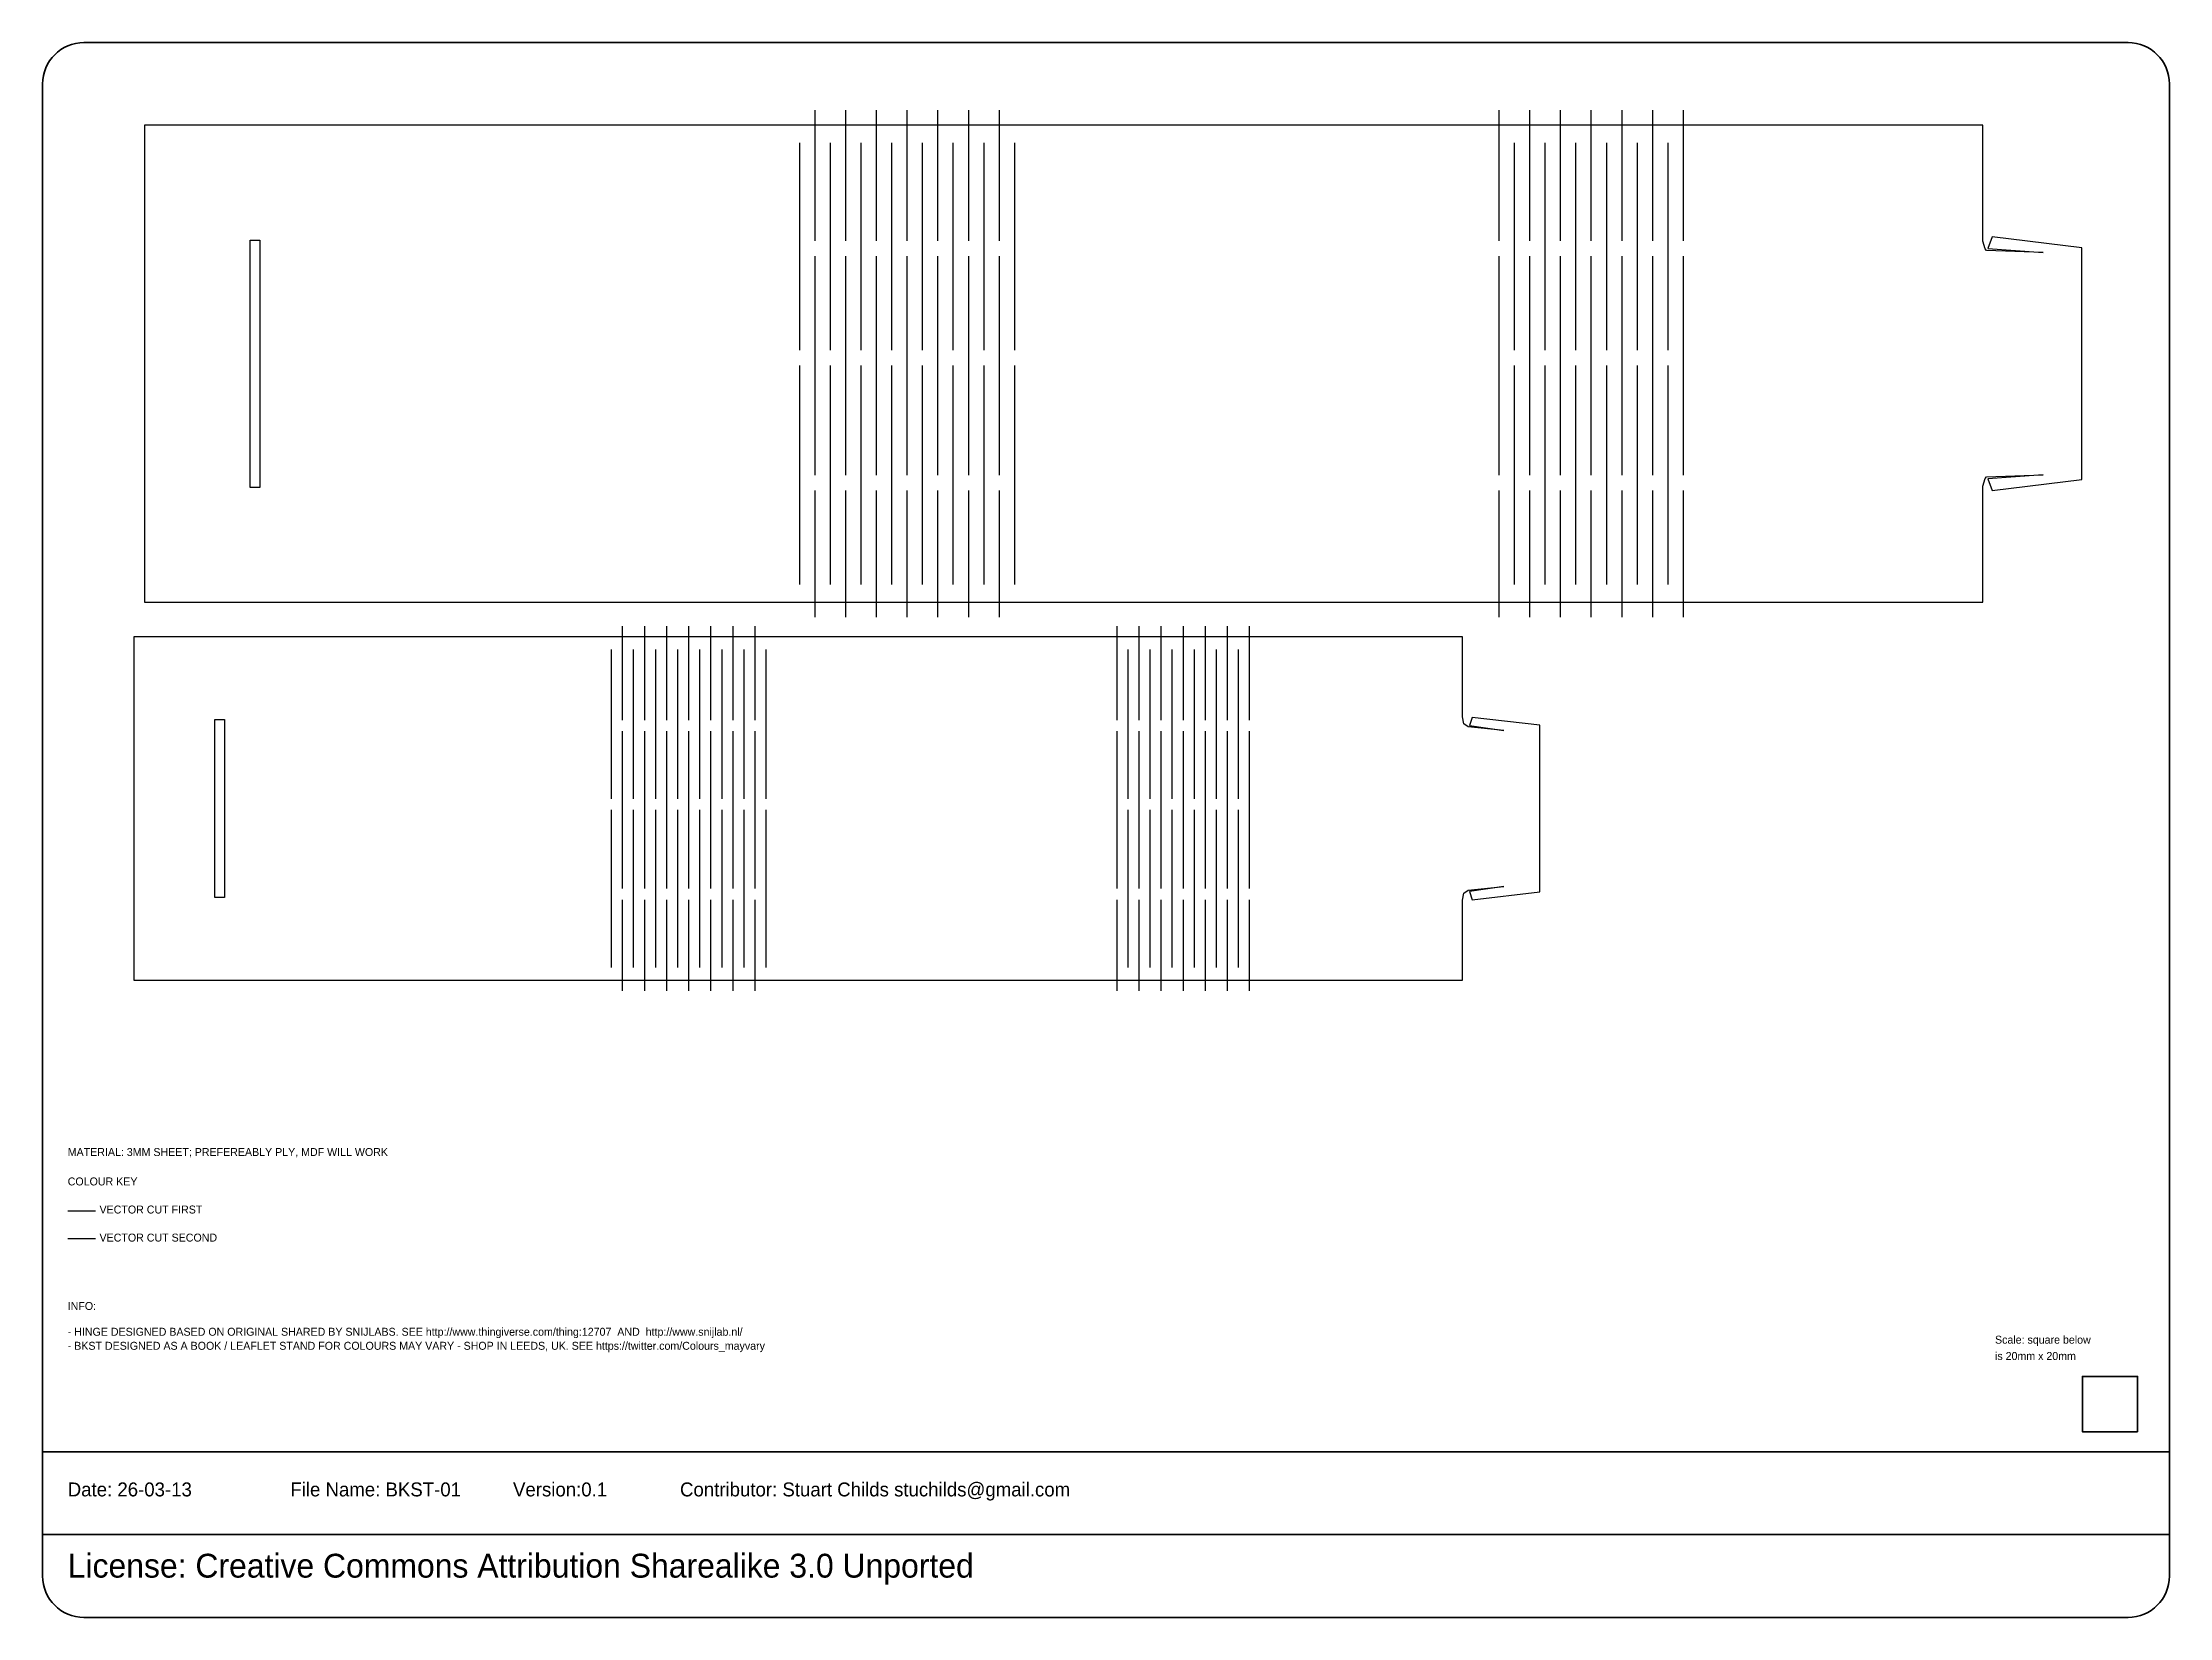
# Model space of a CAD drawing. Header units: inches. Extents: x 15 to 785, y -585 to -15.
import ezdxf

# ---------------------------------------------------------------- set-up
doc = ezdxf.new("R2010")
doc.units = ezdxf.units.IN
doc.header["$MEASUREMENT"] = 0
doc.layers.add('Layer 1', color=7, linetype='Continuous')

# ---------------------------------------------------------------- blocks, each defined once
blk = doc.blocks.new('block 2')
at = {"layer": 'Layer 1', "color": 179, "lineweight": 35, "true_color": 0x231f20}
blk.add_lwpolyline([(785, -555), (15, -555), (15, -525), (785, -525), (785, -555)], dxfattribs=at)
blk.add_open_spline([(785, -570), (785, -578.28), (778.28, -585), (770, -585), (770, -585), (30, -585), (30, -585), (21.72, -585), (15, -578.28), (15, -570), (15, -570), (15, -30), (15, -30), (15, -21.72), (21.72, -15), (30, -15), (30, -15), (770, -15), (770, -15), (778.28, -15), (785, -21.72), (785, -30), (785, -30), (785, -570), (785, -570)], degree=3, knots=[0, 0, 0, 0, 1, 1, 1, 2, 2, 2, 3, 3, 3, 4, 4, 4, 5, 5, 5, 6, 6, 6, 7, 7, 7, 8, 8, 8, 8], dxfattribs=at)

msp = doc.modelspace()

# ---------------------------------------------------------------- linework, layer by layer
at = {"layer": 'Layer 1', "color": 7, "lineweight": 25, "true_color": 0xffffff}
for points in [[(720.79, -85.35), (719.29, -89.52), (739.27, -91.03), (718.81, -90.27), (718.31, -89.64), (717.42, -86.86), (717.42, -85.68), (717.42, -85.47), (717.42, -80.91), (717.42, -72.78), (717.42, -44.89), (561.74, -44.89), (319.87, -44.89), (51.87, -44.89), (51.87, -217.56), (319.87, -217.56), (561.74, -217.56), (717.42, -217.56), (717.42, -189.54), (717.42, -181.54), (717.42, -181.48), (717.42, -176.97), (717.42, -176.64), (717.42, -175.58), (718.31, -172.8), (718.81, -172.16), (739.27, -171.41), (719.29, -172.91), (720.79, -177.08), (753.29, -173.19), (753.29, -89.25), (720.79, -85.35)], [(93.66, -175.98), (90.16, -175.98), (90.16, -86.47), (93.66, -86.47), (93.66, -175.98)], [(532.58, -259.23), (531.58, -262.23), (544.08, -264.03), (531.08, -262.63), (529.58, -261.53), (529.08, -259.03), (529.08, -258.18), (529.08, -258.03), (529.08, -256.03), (529.08, -250.18), (529.08, -230.12), (417.08, -230.12), (243.08, -230.12), (48.08, -230.12), (48.08, -354.34), (243.08, -354.34), (417.08, -354.34), (529.08, -354.34), (529.08, -334.18), (529.08, -328.43), (529.08, -328.38), (529.08, -326.42), (529.08, -326.18), (529.08, -325.42), (529.58, -322.92), (531.08, -321.82), (544.08, -320.42), (531.58, -322.22), (532.58, -325.22), (557.08, -322.42), (557.08, -262.03), (532.58, -259.23)], [(80.83, -324.43), (77.33, -324.43), (77.33, -260.03), (80.83, -260.03), (80.83, -324.43)], [(34.12, -447.99), (24.12, -447.99)]]:
    msp.add_lwpolyline(points, dxfattribs=at)
at = {"layer": 'Layer 1', "color": 22, "lineweight": 25, "true_color": 0xdd2026}
for points in [[(294.57, -39.49), (294.57, -86.75)], [(305.69, -39.49), (305.69, -86.75)], [(316.81, -39.49), (316.81, -86.75)], [(327.93, -39.49), (327.93, -86.75)], [(339.05, -39.49), (339.05, -86.75)], [(350.17, -39.49), (350.17, -86.75)], [(361.29, -39.49), (361.29, -86.75)], [(542.22, -39.49), (542.22, -86.75)], [(553.34, -39.49), (553.34, -86.75)], [(564.46, -39.49), (564.46, -86.75)], [(575.58, -39.49), (575.58, -86.75)], [(586.7, -39.49), (586.7, -86.75)], [(597.82, -39.49), (597.82, -86.75)], [(608.94, -39.49), (608.94, -86.75)], [(289.01, -51.3), (289.01, -126.36)], [(300.13, -51.3), (300.13, -126.36)], [(311.25, -51.3), (311.25, -126.36)], [(322.37, -51.3), (322.37, -126.36)], [(333.49, -51.3), (333.49, -126.36)], [(344.61, -51.3), (344.61, -126.36)], [(355.73, -51.3), (355.73, -126.36)], [(366.85, -51.3), (366.85, -126.36)], [(547.78, -51.3), (547.78, -126.36)], [(558.9, -51.3), (558.9, -126.36)], [(570.02, -51.3), (570.02, -126.36)], [(581.14, -51.3), (581.14, -126.36)], [(592.26, -51.3), (592.26, -126.36)], [(603.38, -51.3), (603.38, -126.36)], [(294.57, -92.31), (294.57, -171.54)], [(305.69, -92.31), (305.69, -171.54)], [(316.81, -92.31), (316.81, -171.54)], [(327.93, -92.31), (327.93, -171.54)], [(339.05, -92.31), (339.05, -171.54)], [(350.17, -92.31), (350.17, -171.54)], [(361.29, -92.31), (361.29, -171.54)], [(542.22, -92.31), (542.22, -171.54)], [(553.34, -92.31), (553.34, -171.54)], [(564.46, -92.31), (564.46, -171.54)], [(575.58, -92.31), (575.58, -171.54)], [(586.7, -92.31), (586.7, -171.54)], [(597.82, -92.31), (597.82, -171.54)], [(608.94, -92.31), (608.94, -171.54)], [(289.01, -131.93), (289.01, -211.16)], [(300.13, -131.93), (300.13, -211.16)], [(311.25, -131.93), (311.25, -211.16)], [(322.37, -131.93), (322.37, -211.16)], [(333.49, -131.93), (333.49, -211.16)], [(344.61, -131.93), (344.61, -211.16)], [(355.73, -131.93), (355.73, -211.16)], [(366.85, -131.93), (366.85, -211.16)], [(547.78, -131.93), (547.78, -211.16)], [(558.9, -131.93), (558.9, -211.16)], [(570.02, -131.93), (570.02, -211.16)], [(581.14, -131.93), (581.14, -211.16)], [(592.26, -131.93), (592.26, -211.16)], [(603.38, -131.93), (603.38, -211.16)], [(294.57, -177.1), (294.57, -222.97)], [(305.69, -177.1), (305.69, -222.97)], [(316.81, -177.1), (316.81, -222.97)], [(327.93, -177.1), (327.93, -222.97)], [(339.05, -177.1), (339.05, -222.97)], [(350.17, -177.1), (350.17, -222.97)], [(361.29, -177.1), (361.29, -222.97)], [(542.22, -177.1), (542.22, -222.97)], [(553.34, -177.1), (553.34, -222.97)], [(564.46, -177.1), (564.46, -222.97)], [(575.58, -177.1), (575.58, -222.97)], [(586.7, -177.1), (586.7, -222.97)], [(597.82, -177.1), (597.82, -222.97)], [(608.94, -177.1), (608.94, -222.97)], [(224.88, -226.23), (224.88, -260.23)], [(232.88, -226.23), (232.88, -260.23)], [(240.88, -226.23), (240.88, -260.23)], [(248.87, -226.23), (248.87, -260.23)], [(256.87, -226.23), (256.87, -260.23)], [(264.87, -226.23), (264.87, -260.23)], [(272.87, -226.23), (272.87, -260.23)], [(403.88, -226.23), (403.88, -260.23)], [(411.88, -226.23), (411.88, -260.23)], [(419.88, -226.23), (419.88, -260.23)], [(427.88, -226.23), (427.88, -260.23)], [(435.88, -226.23), (435.88, -260.23)], [(443.88, -226.23), (443.88, -260.23)], [(451.88, -226.23), (451.88, -260.23)], [(220.88, -234.73), (220.88, -288.73)], [(228.88, -234.73), (228.88, -288.73)], [(236.88, -234.73), (236.88, -288.73)], [(244.87, -234.73), (244.87, -288.73)], [(252.87, -234.73), (252.87, -288.73)], [(260.87, -234.73), (260.87, -288.73)], [(268.87, -234.73), (268.87, -288.73)], [(276.87, -234.73), (276.87, -288.73)], [(407.88, -234.73), (407.88, -288.73)], [(415.88, -234.73), (415.88, -288.73)], [(423.88, -234.73), (423.88, -288.73)], [(431.88, -234.73), (431.88, -288.73)], [(439.88, -234.73), (439.88, -288.73)], [(447.88, -234.73), (447.88, -288.73)], [(224.88, -264.23), (224.88, -321.23)], [(232.88, -264.23), (232.88, -321.23)], [(240.88, -264.23), (240.88, -321.23)], [(248.87, -264.23), (248.87, -321.23)], [(256.87, -264.23), (256.87, -321.23)], [(264.87, -264.23), (264.87, -321.23)], [(272.87, -264.23), (272.87, -321.23)], [(403.88, -264.23), (403.88, -321.23)], [(411.88, -264.23), (411.88, -321.23)], [(419.88, -264.23), (419.88, -321.23)], [(427.88, -264.23), (427.88, -321.23)], [(435.88, -264.23), (435.88, -321.23)], [(443.88, -264.23), (443.88, -321.23)], [(451.88, -264.23), (451.88, -321.23)], [(220.88, -292.73), (220.88, -349.73)], [(228.88, -292.73), (228.88, -349.73)], [(236.88, -292.73), (236.88, -349.73)], [(244.87, -292.73), (244.87, -349.73)], [(252.87, -292.73), (252.87, -349.73)], [(260.87, -292.73), (260.87, -349.73)], [(268.87, -292.73), (268.87, -349.73)], [(276.87, -292.73), (276.87, -349.73)], [(407.88, -292.73), (407.88, -349.73)], [(415.88, -292.73), (415.88, -349.73)], [(423.88, -292.73), (423.88, -349.73)], [(431.88, -292.73), (431.88, -349.73)], [(439.88, -292.73), (439.88, -349.73)], [(447.88, -292.73), (447.88, -349.73)], [(224.88, -325.23), (224.88, -358.23)], [(232.88, -325.23), (232.88, -358.23)], [(240.88, -325.23), (240.88, -358.23)], [(248.87, -325.23), (248.87, -358.23)], [(256.87, -325.23), (256.87, -358.23)], [(264.87, -325.23), (264.87, -358.23)], [(272.87, -325.23), (272.87, -358.23)], [(403.88, -325.23), (403.88, -358.23)], [(411.88, -325.23), (411.88, -358.23)], [(419.88, -325.23), (419.88, -358.23)], [(427.88, -325.23), (427.88, -358.23)], [(435.88, -325.23), (435.88, -358.23)], [(443.88, -325.23), (443.88, -358.23)], [(451.88, -325.23), (451.88, -358.23)], [(34.12, -437.99), (24.12, -437.99)]]:
    msp.add_lwpolyline(points, dxfattribs=at)
at = {"layer": 'Layer 1', "color": 30, "lineweight": 35, "true_color": 0xf58726}
msp.add_lwpolyline([(773.47, -517.77), (753.47, -517.77), (753.47, -497.77), (773.47, -497.77), (773.47, -517.77)], dxfattribs=at)

# ---------------------------------------------------------------- block references
at = {"layer": 'Layer 1'}
msp.add_blockref('block 2', (0, 0), dxfattribs=at)

# ---------------------------------------------------------------- texts
at = {"layer": 'Layer 1', "color": 179, "true_color": 0x231f20, "attachment_point": 7}
for s, insert, char_height in [('\\fEng_HelvLine Normal|b0|i0|c0|p34;\\W1;MATERIAL: 3MM SHEET; PREFEREABLY PLY, MDF WILL WORK', (24.12, -418.52), 2.8787), ('\\fEng_HelvLine Normal|b0|i0|c0|p34;\\W1;COLOUR KEY', (24.12, -428.68), 2.8787), ('\\fEng_HelvLine Normal|b0|i0|c0|p34;\\W1;^IVECTOR CUT FIRST', (24.12, -438.84), 2.8787), ('\\fEng_HelvLine Normal|b0|i0|c0|p34;\\W1;^I', (24.12, -443.92), 2.8787), ('\\fEng_HelvLine Normal|b0|i0|c0|p34;\\W1;^IVECTOR CUT SECOND', (24.12, -449), 2.8787), ('\\fEng_HelvLine Normal|b0|i0|c0|p34;\\W1;INFO:', (24.12, -473.75), 2.8787), ('\\fEng_HelvLine Normal|b0|i0|c0|p34;\\W1;- HINGE DESIGNED BASED ON ORIGINAL SHARED BY SNIJLABS. SEE http://www.thingiverse.com/thing:12707  AND  http://www.snijlab.nl/', (24.12, -483.91), 2.87867), ('\\fEng_HelvLine Normal|b0|i0|c0|p34;\\W1;- BKST DESIGNED AS A BOOK / LEAFLET STAND FOR COLOURS MAY VARY - SHOP IN LEEDS, UK. SEE https://twitter.com/Colours\\fMyriad Pro|b0|i0|c0|p34;_\\fEng_HelvLine Normal|b0|i0|c0|p34;mayvary', (24.12, -488.99), 2.87867), ('\\fEng_HelvLine Normal|b0|i0|c0|p34;\\W1;Scale: square below ', (721.84, -486.78), 2.8787), ('\\fEng_HelvLine Normal|b0|i0|c0|p34;\\W1;is 20mm x 20mm', (721.84, -491.86), 2.8787), ('\\fEng_HelvLine Normal|b0|i0|c0|p34;\\W1;Date: 26-03-13^I^IFile Name: BKST-01^IVersion:0.1^I^IContributor: Stuart Childs stuchilds\\fMyriad Pro|b0|i0|c0|p34;@\\fEng_HelvLine Normal|b0|i0|c0|p34;gmail.com^I^I', (24.12, -542.71), 5.03767), ('\\fEng_HelvLine Normal|b0|i0|c0|p34;\\W1;License: Creative Commons Attribution Sharealike 3.0 Unported^I^I', (24.12, -573.19), 8.636)]:
    msp.add_mtext(s, dxfattribs=dict(at, insert=insert, char_height=char_height))

doc.saveas('drawing.dxf')
